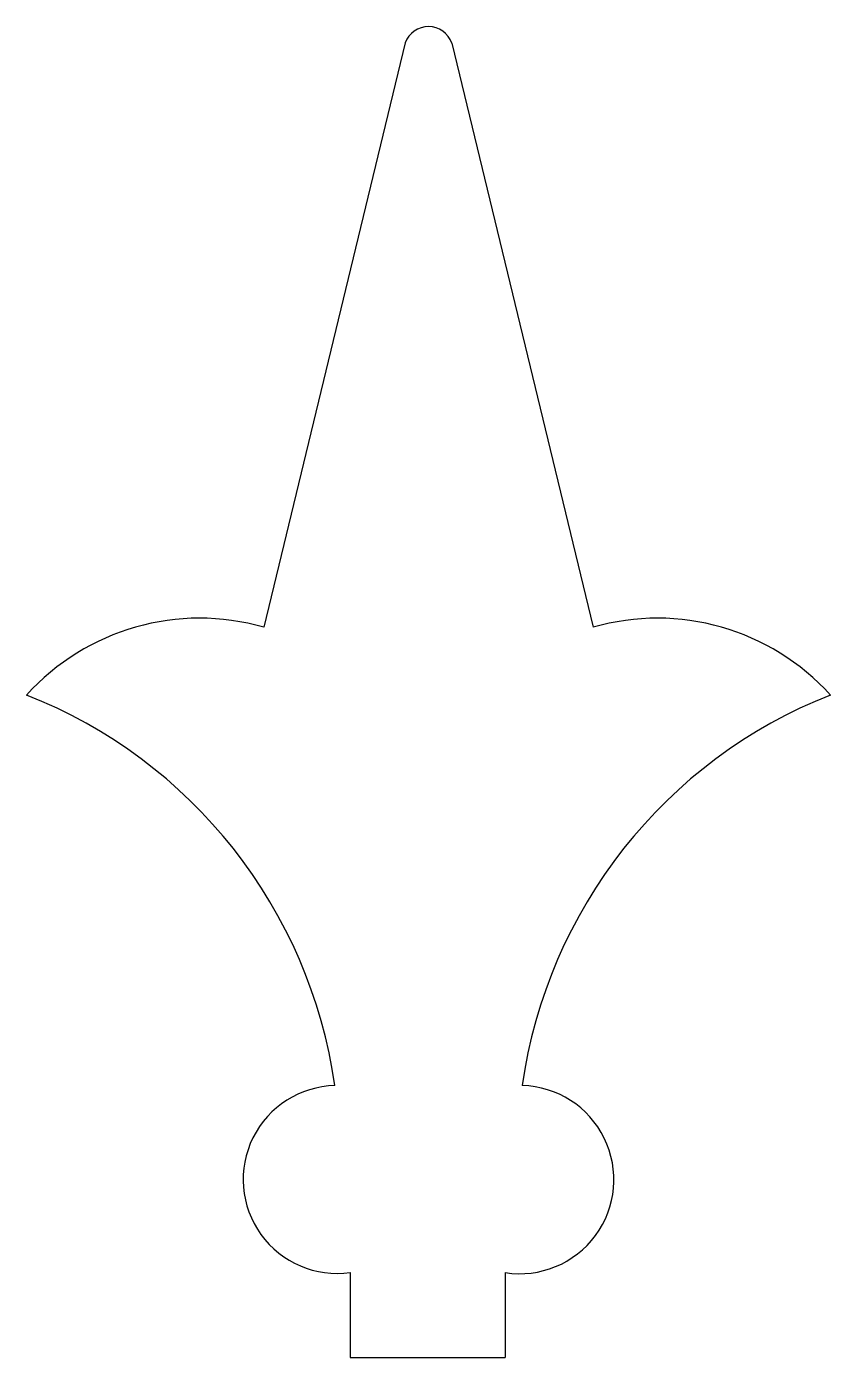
# Model space of a CAD drawing. Extents: x 0.12 to 2.69, y 0.22 to 4.49.
import ezdxf

# ---------------------------------------------------------------- set-up
doc = ezdxf.new("R2010")
doc.units = 0
doc.layers.get('0').update_dxf_attribs({"linetype": 'CONTINUOUS'})

msp = doc.modelspace()

# ---------------------------------------------------------------- linework, layer by layer
at = {"linetype": 'BYBLOCK'}
for p, q in [((1.3321, 4.4338), (0.8796, 2.562)), ((1.4812, 4.4331), (1.934, 2.562)), ((1.1561, 0.4954), (1.1561, 0.2238)), ((1.6528, 0.4954), (1.6528, 0.2238)), ((1.1561, 0.2238), (1.6528, 0.2238))]:
    msp.add_line(p, q, dxfattribs=at)
for centre, radius, start, end in [((1.4065, 4.4063), 0.0793, 19.7142, 159.6866), ((0.6731, 1.8439), 0.7472, 73.9581, 137.8812), ((2.1405, 1.8439), 0.7472, 42.1188, 106.0419), ((-0.4612, 0.8715), 1.5836, 8.0884, 68.5128), ((3.2748, 0.8715), 1.5836, 111.4872, 171.9116), ((1.114, 0.7934), 0.301, 91.3888, 278.0436), ((1.6995, 0.7931), 0.3013, 261.0836, 88.5945)]:
    msp.add_arc(centre, radius, start, end, dxfattribs=at)

doc.saveas('drawing.dxf')
